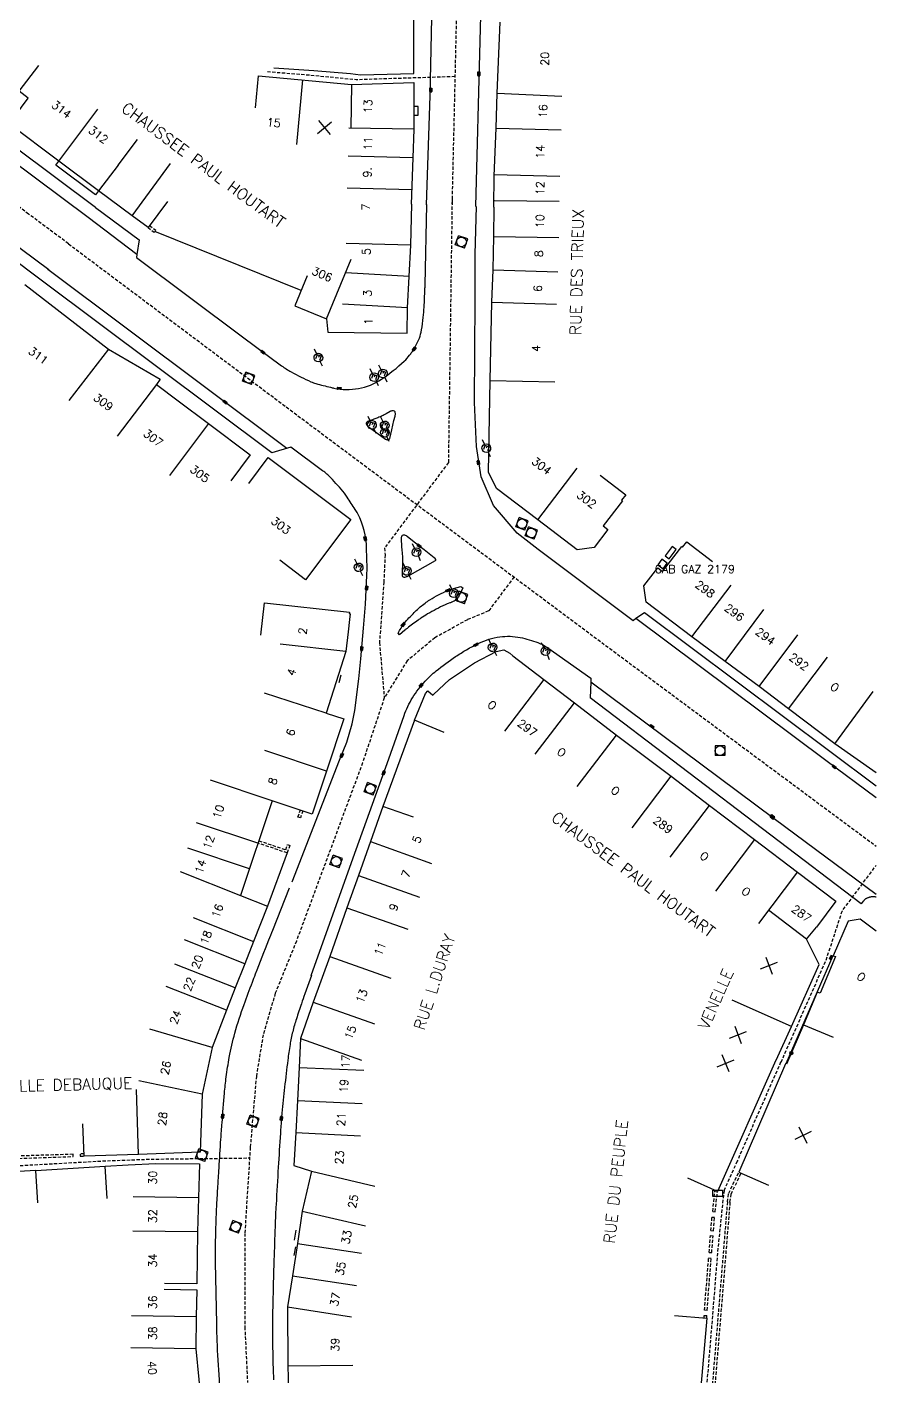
# Model space of a CAD drawing. Header units: millimetres. Extents: x 119599 to 135000, y 124063 to 131000.
# Drawn here: x 134869 to 135000, y 130596 to 130804.3 of the extents above; entities that cross this region are included whole.
import ezdxf
from ezdxf.enums import TextEntityAlignment as Align

# ---------------------------------------------------------------- set-up
doc = ezdxf.new("R2010")
doc.units = ezdxf.units.MM
doc.linetypes.add('DASHED', pattern=[0.75, 0.5, -0.25])
doc.layers.get('0').update_dxf_attribs({"linetype": 'CONTINUOUS'})
for name, color, linetype in [('W0001', 6, 'DASHED'), ('W0008', 7, 'CONTINUOUS'), ('W0100', 7, 'CONTINUOUS'), ('W0112', 1, 'DASHED'), ('W0322', 7, 'CONTINUOUS'), ('W0400', 7, 'CONTINUOUS'), ('W0420', 7, 'CONTINUOUS'), ('W0471', 7, 'CONTINUOUS'), ('W0984', 7, 'CONTINUOUS'), ('W0989', 7, 'CONTINUOUS'), ('W0991', 7, 'CONTINUOUS'), ('W1102', 7, 'CONTINUOUS'), ('W1471', 7, 'CONTINUOUS')]:
    doc.layers.add(name, color=color, linetype=linetype)
doc.styles.get("Standard").update_dxf_attribs({"font": 'romans.shx', "width": 0.85})

# ---------------------------------------------------------------- blocks, each defined once
blk = doc.blocks.new('t991o')
at = {"color": 0, "linetype": 'Continuous'}
for p, q in [((-1, 1), (1, -1)), ((-1, -1), (1, 1))]:
    blk.add_line(p, q, dxfattribs=at)
blk = doc.blocks.new('T400')
for p, q in [((-0.15, 0.3), (0.15, 0.3)), ((-0.15, -0.25), (-0.15, 0.3)), ((-0.15, 0.15), (0.15, 0.15)), ((-0.15, 0), (0.15, 0)), ((0.15, 0.3), (0.15, -0.25)), ((-0.15, -0.15), (0.15, -0.15)), ((-0.15, -0.25), (-0.15, -0.3)), ((-0.15, -0.3), (0.15, -0.3)), ((0.15, -0.3), (0.15, -0.25))]:
    blk.add_line(p, q)
blk = doc.blocks.new('T420')
for p, q in [((0.75, 0.75), (-0.75, 0.75)), ((-0.75, 0.75), (-0.75, -0.75)), ((0.75, 0.75), (0.75, -0.75)), ((0.75, -0.75), (-0.75, -0.75))]:
    blk.add_line(p, q)
blk.add_ellipse((0, 0), major_axis=(-0.53, 0.53), ratio=1, start_param=3.926991, end_param=10.210176)
blk = doc.blocks.new('T471')
for p, q in [((-0.333334, 0.333334), (-0.333334, -0.333334)), ((-0.333334, 0.333334), (0.333334, 0.333334)), ((-0.333334, 0), (0, 0)), ((0.500001, 0.500001), (1.000002, 1.000002)), ((-0.500001, -0.500001), (-1.000002, -1.000002)), ((-0.333334, -0.333334), (0.333334, -0.333334))]:
    blk.add_line(p, q)
blk.add_ellipse((0, 0), major_axis=(0.471405, 0.471405), ratio=1, start_param=5.4977871438, end_param=11.780972451)
blk = doc.blocks.new('t322o')
at = {"color": 0, "linetype": 'Continuous'}
for radius in [0.25, 0.15]:
    blk.add_circle((0, 0), radius, dxfattribs=at)
blk = doc.blocks.new('T1471')
at = {"color": 0, "linetype": 'Continuous', "flags": 128}
blk.add_lwpolyline([(-0.75, -0.5), (-0.75, 0.5), (0.75, 0.5), (0.75, -0.5), (-0.75, -0.5)], dxfattribs=at)

msp = doc.modelspace()

# ---------------------------------------------------------------- linework, layer by layer
at = {"layer": 'W0001'}
for points in [[(134875.41, 130770.82), (134869.25, 130775.41), (134815.66, 130815.5), (134770.69, 130848.74), (134740.11, 130872.06), (134710.02, 130893.85), (134681.28, 130915.52), (134659.89, 130931.41), (134644.11, 130943.03), (134629.02, 130954.02), (134614.69, 130964.33), (134600.53, 130974.2), (134588.55, 130982.42), (134577.92, 130989.68), (134559.15, 131000)], [(134934.6, 130778.06), (134934.02, 130737.04), (134924.18, 130723.86), (134924.26, 130722.81), (134924.06, 130718.6), (134923.39, 130709.25), (134924.13, 130700.71)], [(134944.14, 130719.37), (134940.22, 130714.13), (134936.95, 130712.79), (134931.94, 130709.99), (134927.67, 130706.45), (134924.13, 130700.71), (134920.78, 130690.69), (134910.57, 130663.17), (134907.32, 130655.11), (134905.44, 130648.72), (134904.39, 130642.33), (134903.45, 130631.34), (134902.61, 130618.05), (134902.61, 130603.6), (134903.03, 130595.01)], [(134985.29, 130644.48), (134978.58, 130629.18), (134976.55, 130624.71), (134975.6, 130615.76), (134974.64, 130603.82), (134973.75, 130593.15), (134972.61, 130578.86), (134971.92, 130565.53), (134973.23, 130559.55), (134972.93, 130554.01), (134972.7, 130540.46), (134972.35, 130521.7), (134972.05, 130506.38), (134973.87, 130496.73), (134970.85, 130488.9), (134970.66, 130481.05), (134971.76, 130475.18), (134972.36, 130472.01), (134970.93, 130469.47), (134969.13, 130468.22), (134964.74, 130464.34), (134961.38, 130461.35)]]:
    msp.add_lwpolyline(points, dxfattribs=at)
at = {"layer": 'W0001', "flags": 128}
for points in [[(134975.43, 131000), (134967.89, 130988.87), (134954.84, 130968.52), (134950.31, 130960.96), (134945.55, 130952.61), (134941.33, 130945.85), (134938.86, 130939.67), (134937.62, 130923.15), (134937.61, 130912.7), (134937.58, 130909.64), (134936.71, 130875.7), (134937.49, 130856.06), (134937.11, 130839.01), (134935.96, 130836.93), (134935.64, 130822.83), (134934.57, 130776.71)], [(134935.03, 130796.62), (134919.78, 130796.14), (134912.39, 130796.85), (134905.92, 130797.37)], [(134875.41, 130770.82), (134913.34, 130742.38), (134957.65, 130709.29), (135000, 130677.85)], [(134985.35, 130644.46), (134992.3, 130660.23), (134994.78, 130667.8), (135000, 130674.82)], [(134835.15, 130635.47), (134853.72, 130630.21), (134862.22, 130628.2), (134880.97, 130629.25), (134888.15, 130629.51), (134903.34, 130629.69)]]:
    msp.add_lwpolyline(points, dxfattribs=at)
at = {"layer": 'W0008', "flags": 128}
for points in [[(134938.27, 130776.58), (134939.61, 130827.66), (134940.31, 130859.04)], [(134932.1, 130837.02), (134931.14, 130793.65), (134930.61, 130776.85)], [(134928.68, 130790.7), (134929.35, 130790.69), (134929.36, 130792.01), (134928.68, 130792.01)], [(134885.97, 130769.19), (134878.42, 130774.86)], [(135000, 130687.11), (134964.26, 130713.83), (134962.96, 130712.95), (134962.53, 130712.62), (134947.85, 130723.64), (134944.65, 130726.14), (134940.96, 130730.41), (134939.07, 130734.83), (134938.34, 130739.55), (134938.07, 130746.34), (134938.14, 130762.17), (134938.17, 130769.23), (134938.36, 130776.57)], [(134872.23, 130766.9), (134909.11, 130739.29)], [(135000, 130685.3), (134992.27, 130691.06), (134962.96, 130712.95)], [(134917.16, 130703.11), (134917.5, 130704.27)], [(135000, 130670.34), (134984.29, 130682.02), (134955.98, 130703.16)], [(135000, 130669.96), (134999.99, 130669.96), (134999.88, 130669.98), (134999.78, 130669.99), (134999.67, 130670), (134999.61, 130670), (134999.55, 130670.01), (134999.48, 130670.01), (134999.42, 130670), (134999.36, 130670), (134999.3, 130669.99), (134999.23, 130669.98), (134999.17, 130669.97), (134999.1, 130669.96), (134999.02, 130669.94), (134998.94, 130669.92), (134998.87, 130669.89), (134998.79, 130669.87), (134998.72, 130669.84), (134998.64, 130669.81), (134998.57, 130669.78), (134998.51, 130669.75), (134998.44, 130669.71), (134998.39, 130669.67), (134998.33, 130669.63), (134998.25, 130669.56), (134998.18, 130669.49), (134998.11, 130669.41), (134998.04, 130669.33), (134997.73, 130668.92), (134955.9, 130700.73)], [(134928.78, 130697.29), (134923.93, 130683.97)], [(134909.16, 130676.79), (134906.12, 130668.55)], [(134993.33, 130660.87), (134986.1, 130644.22)], [(134910.29, 130617.02), (134910.55, 130618.53)], [(134910.25, 130614.64), (134910.46, 130615.97)]]:
    msp.add_lwpolyline(points, dxfattribs=at)
at = {"layer": 'W0008'}
for points in [[(134879.59, 130776.44), (134810.95, 130827.8), (134808.89, 130826.83)], [(134878.42, 130774.86), (134833.69, 130808.3)], [(134880.03, 130778.98), (134879.55, 130778.36), (134873.44, 130782.96), (134873.94, 130783.59)], [(134871.2, 130765.19), (134860.97, 130772.87), (134861.08, 130775.22)], [(134872.38, 130766.78), (134863.88, 130773.08)]]:
    msp.add_lwpolyline(points, dxfattribs=at)
for points in [[(134879.59, 130776.44), (134886.29, 130771.45), (134885.97, 130769.19), (134885.92, 130768.68), (134902.26, 130756.46), (134908.28, 130752, 0.033998), (134909.77, 130751.04, 0.017706), (134912.82, 130749.51, 0.040612), (134913.57, 130749.24, 0.009248), (134915.85, 130748.66, 0.006436), (134916.35, 130748.54, 0.202436), (134923.68, 130749.91, 0.042814), (134927.22, 130752.71, 0.048529), (134928.02, 130753.63, 0.004545), (134928.39, 130754.08, 0.040167), (134928.75, 130754.6, 0.03704), (134929.54, 130756.25, 0.051607), (134929.88, 130757.51, 0.013446), (134930.15, 130759.44, 0.016294), (134930.28, 130761.05, 0.001191), (134930.4, 130763.78, 0.004935), (134930.43, 130764.44), (134930.71, 130776.88)], [(134909.9, 130672.34), (134917.24, 130691.08), (134918.37, 130693.9), (134919.18, 130696.71), (134919.6, 130698.76), (134920.23, 130703.68), (134920.52, 130706.75), (134920.93, 130711.47), (134921.22, 130715.18), (134921.43, 130719.61), (134921.49, 130720.72), (134921.41, 130723.81, 0.108598), (134920.05, 130729.13, 0.069528), (134919.62, 130729.81, 0.007984), (134918.42, 130731.68, 0.023196), (134917.97, 130732.3, 0.021499), (134915.86, 130734.7, 0.041887), (134914.62, 130735.79), (134909.71, 130739.44), (134906.79, 130738.55), (134871.2, 130765.19)], [(134898.78, 130593.95, -0.003468), (134898.42, 130599.98, -0.008216), (134898.32, 130602.53, -0.000681), (134898.07, 130615.14, -0.010285), (134898.08, 130615.98, -0.002969), (134898.19, 130619.98, -0.004858), (134898.3, 130622.43, -0.000487), (134898.46, 130625.32, -0.001132), (134898.53, 130626.56, -0.000947), (134898.63, 130628.12, -0.00033), (134898.92, 130632.58, -0.002733), (134899.1, 130635.1, -0.001494), (134899.47, 130639.69, -0.013081), (134899.74, 130642.19, -0.010702), (134900.22, 130645.22, -0.023592), (134901.08, 130648.98, -0.019723), (134902.5, 130653.37, -0.00148), (134903.78, 130656.84, -0.0041), (134904.26, 130658.09, -0.000219), (134906.33, 130663.37, -0.000784), (134906.91, 130664.85), (134909.5, 130671.38)], [(134912.9, 130657.86), (134911.87, 130655.01, 0.004781), (134911.34, 130653.5, 0.003138), (134910.57, 130651.17, 0.018552), (134910, 130649.18, 0.018839), (134909.59, 130647.19, 0.009238), (134909.24, 130644.8, 0.005297), (134908.75, 130640.62, 0.001272), (134908.33, 130636.62, 0.006183), (134908.26, 130635.8, 0.003019), (134908.1, 130633.51, 0.001317), (134907.77, 130628.25, 0.000737), (134907.44, 130622.51, 0.002647), (134907.35, 130620.91, 0.002658), (134907.28, 130619.08, 0.000949), (134907.11, 130613.94, 0.001221), (134907.02, 130611.1, 0.0009), (134906.93, 130607.25, 0.006212), (134906.88, 130602.6, 0.006398), (134906.95, 130598.08, 0.004547), (134907.04, 130595.42, 0.003509)]]:
    msp.add_lwpolyline(points, format="xyb", dxfattribs=at)
at = {"layer": 'W0008', "flags": 128}
for points in [[(134925.63, 130743.55), (134925.8, 130744.21, 0.046449), (134925.84, 130744.47, 0.043333), (134925.83, 130744.74, 0.210054), (134925.69, 130744.98, 0.205152), (134925.41, 130745.05, 0.034272), (134925.17, 130744.99, 0.050805), (134925.02, 130744.92), (134924.44, 130744.58, -0.019113), (134923.97, 130744.33, -0.013939), (134923.31, 130744.04, -0.006972), (134922.65, 130743.78, -0.009863), (134922.17, 130743.61), (134921.69, 130743.44, 0.080408), (134921.53, 130743.36, 0.07392), (134921.4, 130743.23, 0.174619), (134921.35, 130743.05, 0.142247), (134921.43, 130742.83, 0.026886), (134921.55, 130742.67, 0.055147), (134921.63, 130742.61), (134924.34, 130740.68, 0.079161), (134924.53, 130740.59, 0.091923), (134924.71, 130740.57, 0.157995), (134924.87, 130740.63, 0.161078), (134924.97, 130740.78), (134925.29, 130742.12)], [(134928.73, 130724.75), (134927.65, 130725.64, 0.0628), (134927.43, 130725.78, 0.061275), (134927.17, 130725.86, 0.195357), (134926.91, 130725.81, 0.202621), (134926.77, 130725.6, 0.025616), (134926.74, 130725.36, 0.036742), (134926.73, 130725.2), (134926.79, 130724.16, 0.013649), (134926.88, 130723.2, -0.018062), (134926.93, 130722.48, -0.014011), (134926.94, 130721.94, -0.006004), (134926.91, 130720.68, -0.00258), (134926.89, 130720.39, 0.001973), (134926.88, 130720.02, 0.015334), (134926.88, 130719.82, 0.014035), (134926.89, 130719.6, 0.242388), (134927.02, 130719.39, 0.199295), (134927.31, 130719.35, 0.031555), (134927.57, 130719.43, 0.036072), (134927.79, 130719.53), (134932.01, 130721.91, 0.367664), (134932.06, 130722.06, 0.139755), (134931.84, 130722.36), (134930.26, 130723.59)], [(134934.26, 130715.37), (134933.97, 130715.28, 0.028406), (134933.51, 130715.09, 0.009382), (134932.15, 130714.41, 0.012072), (134930.82, 130713.67, 0.014695), (134929.77, 130713.01, 0.011886), (134929.35, 130712.72, 0.002831), (134927.66, 130711.45, 0.01549), (134927.3, 130711.16), (134926.5, 130710.46), (134926.25, 130710.73, -0.023637), (134927.22, 130712.21, -0.037906), (134927.94, 130713.06, -0.00576), (134929.24, 130714.36, -0.01775), (134929.69, 130714.76, -0.02753), (134931.17, 130715.87, -0.032751), (134932.52, 130716.65, -0.015615), (134933.99, 130717.33, -0.029853), (134934.8, 130717.61), (134935.94, 130717.93), (134936.23, 130717.73), (134935.62, 130716.41, -0.024891), (134935.49, 130716.16, -0.031884), (134935.37, 130715.98, -0.074542), (134935.2, 130715.82, -0.050135), (134934.91, 130715.66, -0.000269), (134934.78, 130715.6, -0.000158), (134934.56, 130715.5, -0.000668), (134934.45, 130715.46, -0.000378)]]:
    msp.add_lwpolyline(points, format="xyb", close=True, dxfattribs=at)
msp.add_lwpolyline([(134912.86, 130657.86), (134919.33, 130676.02), (134924.82, 130691.31), (134927.19, 130697.98, -0.052212), (134928.5, 130700.74, -0.049593), (134930.45, 130703.31, -0.036007), (134932.13, 130704.88, -0.022291), (134935.13, 130707.09, -0.017044), (134936.84, 130708.16, -0.016305), (134938.7, 130709.15, -0.079892), (134941.95, 130710.14, -0.085626), (134945.12, 130710.04, -0.03958), (134947.83, 130709.25, -0.063516), (134949.38, 130708.43), (134955.98, 130703.76), (134955.98, 130703.16), (134955.9, 130700.73)], format="xyb", dxfattribs=at)
at = {"layer": 'W0100', "flags": 128}
for points in [[(134907.09, 130797.98), (134913.25, 130797.57), (134918.9, 130797.09), (134920.47, 130796.88), (134928.68, 130797.12), (134928.7, 130813.83), (134928.68, 130817.16), (134928.68, 130820.34), (134928.74, 130824.22), (134928.79, 130828.32), (134928.81, 130831.72), (134928.85, 130835.4), (134928.89, 130839.23), (134929.01, 130839.23), (134929.08, 130844.41), (134923.94, 130844.46)], [(134941.02, 130776.48), (134941.07, 130781.29), (134941.41, 130788.68), (134941.55, 130794.05), (134942.03, 130805.01)], [(134904.27, 130791.79), (134904.74, 130796.77), (134919.09, 130795.41), (134928.7, 130795.72), (134928.67, 130788.49), (134928.56, 130784.11), (134928.28, 130776.93)], [(134890.67, 130777.34), (134887.69, 130773.33), (134887.69, 130773.33), (134885.23, 130775.16), (134885.23, 130775.16), (134880.03, 130778.98)], [(134903.23, 130733.81), (134906.23, 130737.81), (134918.97, 130728.28), (134912, 130718.96), (134907.99, 130721.96)], [(134928.65, 130682.3), (134923.93, 130683.97), (134922, 130678.52), (134920.14, 130673.3), (134918.35, 130668.32), (134915.73, 130660.78), (134913.17, 130653.75), (134911.18, 130648.11), (134910.99, 130643.66), (134910.74, 130638.57), (134910.48, 130633.64), (134910.19, 130628.53), (134912.92, 130627.64), (134911.48, 130621.5), (134910.72, 130616.5), (134909.96, 130611.5), (134909.19, 130606.71), (134909.27, 130597.59), (134909.5, 130588.35)], [(135000, 130664.69), (134997.55, 130666.53), (134995.73, 130666.25), (134993.4, 130660.92), (134993.74, 130660.8), (134991.36, 130655.12), (134990.91, 130655.31), (134988.79, 130650.25), (134993.4, 130648.32)], [(134984.62, 130644.79), (134986.95, 130649.98), (134991.24, 130659.54), (134989.29, 130663.45), (134990.8, 130665.33)]]:
    msp.add_lwpolyline(points, dxfattribs=at)
at = {"layer": 'W0100'}
for points in [[(134883.05, 130782.96), (134880.03, 130778.98), (134873.94, 130783.59), (134866.27, 130789.32), (134869.2, 130793.3), (134867.78, 130794.39), (134870.83, 130798.35)], [(134912.22, 130765.86), (134910.32, 130761.24), (134915.23, 130759.21), (134915.42, 130757.16), (134927.68, 130757.02), (134927.7, 130760.94), (134927.96, 130765.79), (134928.24, 130770.63), (134928.37, 130776.93)], [(134957.44, 130735.12), (134961.4, 130732.07), (134960.75, 130731.22), (134960.87, 130731.13), (134957.91, 130727.29), (134958.64, 130726.73), (134956.49, 130723.94), (134956.49, 130723.94), (134953.88, 130723.56), (134947.84, 130728.21), (134941.42, 130733.04), (134940.2, 130735.56), (134940.46, 130749.69), (134940.72, 130761.8), (134940.93, 130766.82), (134941.05, 130771.97), (134941.11, 130776.48)], [(134868.69, 130764.55), (134875.25, 130759.46), (134881.58, 130754.54), (134889.54, 130749.92), (134888.97, 130749.08), (134892.32, 130746.55), (134896.99, 130743.08), (134903.45, 130738.24), (134900.46, 130734.23)], [(135000, 130689.15), (134993.64, 130693.64), (134986.49, 130699.03), (134981.96, 130702.45), (134976.72, 130706.34), (134971.59, 130710.16), (134964.54, 130715.5), (134964.16, 130718.04), (134966.32, 130720.81), (134966.32, 130720.81), (134967.04, 130720.25), (134970.03, 130724.08), (134970.14, 130723.98), (134970.8, 130724.83), (134974.75, 130721.75)], [(134905.1, 130710.41), (134905.65, 130715.38), (134918.77, 130713.93), (134918.77, 130713.93), (134918.7, 130713.74), (134918.85, 130713.69), (134918.76, 130712.84), (134918.54, 130710.89), (134918.21, 130707.89), (134915.14, 130698.38), (134917.9, 130697.5), (134915.21, 130689.41), (134913, 130682.77), (134906.81, 130684.83), (134901.94, 130670.21), (134906.12, 130668.55), (134903.96, 130663.12), (134902.61, 130659.68), (134901.12, 130655.96), (134899.79, 130652.53), (134897.56, 130646.74), (134896.04, 130639.55), (134895.7, 130630.56), (134886.23, 130630.24), (134877.8, 130629.97), (134877.64, 130634.97)], [(134933.39, 130695.35), (134928.78, 130697.29), (134930.5, 130701.38), (134930.85, 130701.78), (134931.6, 130701.14), (134931.73, 130701.26), (134934.19, 130703.54), (134938.06, 130706.14), (134941.39, 130707.88), (134942.6, 130708.13), (134943.5, 130707.62), (134943.98, 130707.2), (134948.73, 130703.55), (134953.47, 130699.95), (134959.94, 130694.98), (134968.4, 130688.61), (134974.29, 130684.11), (134981.27, 130678.85), (134987.88, 130673.82), (134993.82, 130669.32), (134990.8, 130665.33)], [(134984.57, 130644.81), (134975.53, 130624.53), (134970.96, 130626.57)], [(134986.06, 130644.24), (134978.82, 130627.48), (134983.41, 130625.49)], [(134870.66, 130622.76), (134870.38, 130627.76), (134862.38, 130627.31), (134862.1, 130626.26), (134857.71, 130627.48), (134853.5, 130628.67), (134853.65, 130629.17), (134847.62, 130630.99), (134841.71, 130632.77), (134834.95, 130634.83), (134829.92, 130634.64)], [(134881.38, 130623.43), (134881.08, 130628.42), (134884.59, 130628.62), (134888.89, 130628.84), (134895.62, 130628.79), (134895.46, 130623.53), (134895.32, 130618.27), (134895.21, 130610.26), (134890.21, 130610.33)], [(134890.19, 130609.42), (134895.19, 130609.35), (134895.13, 130605.15), (134895.04, 130600.23), (134895.51, 130595.5), (134895.97, 130590.83), (134896.49, 130585.33), (134897.43, 130575.64), (134898.43, 130564.67), (134898.98, 130558.12), (134899.6, 130551.36), (134903.47, 130551.93), (134904.87, 130547.5), (134906.44, 130542.56), (134909.27, 130533.56), (134910.6, 130529.14), (134911.95, 130524.7), (134905.46, 130522.87), (134907.33, 130517.62), (134909.74, 130518.48), (134911.36, 130513.93), (134906.65, 130512.25)], [(134968.9, 130605.37), (134973.88, 130604.94), (134972.87, 130593.15), (134971.89, 130593.01), (134971.54, 130588.22), (134971.13, 130578.67), (134966.14, 130578.88)]]:
    msp.add_lwpolyline(points, dxfattribs=at)
at = {"layer": 'W0100', "flags": 128}
msp.add_lwpolyline([(134968.55, 130724.1), (134967.47, 130722.66), (134968.11, 130722.18), (134969.19, 130723.63)], close=True, dxfattribs=at)
at = {"layer": 'W0100'}
msp.add_lwpolyline([(134966.95, 130722.13), (134966.32, 130721.27), (134967.15, 130720.66), (134967.78, 130721.52)], close=True, dxfattribs=at)
at = {"layer": 'W0112'}
for p, q in [((134974.8, 130621.43), (134975.13, 130624.57)), ((134975.53, 130624.53), (134975.13, 130624.57)), ((134975.2, 130621.39), (134975.53, 130624.53)), ((134974.8, 130621.43), (134975.2, 130621.39)), ((134974.53, 130618.48), (134974.69, 130620.51)), ((134975.09, 130620.48), (134974.69, 130620.51)), ((134974.93, 130618.45), (134975.09, 130620.48)), ((134974.26, 130615.1), (134974.46, 130617.71)), ((134974.46, 130617.71), (134974.86, 130617.68)), ((134974.53, 130618.48), (134974.93, 130618.45)), ((134974.65, 130615.07), (134974.86, 130617.68)), ((134974.26, 130615.1), (134974.65, 130615.07)), ((134973.54, 130606.18), (134974.18, 130614.26)), ((134973.94, 130606.15), (134974.58, 130614.23)), ((134974.18, 130614.26), (134974.58, 130614.23)), ((134973.94, 130606.15), (134973.54, 130606.18)), ((134973.48, 130605.38), (134973.88, 130605.38)), ((134973.48, 130604.98), (134973.48, 130605.38)), ((134973.88, 130604.94), (134973.88, 130605.38))]:
    msp.add_line(p, q, dxfattribs=at)
at = {"layer": 'W0112', "flags": 128}
msp.add_lwpolyline([(134887.69, 130773.33), (134888.64, 130772.59), (134888.86, 130772.87), (134887.9, 130773.6)], dxfattribs=at)
at = {"layer": 'W0112'}
for points in [[(134911.57, 130683.28), (134911.18, 130682.18), (134910.81, 130682.32), (134911.19, 130683.42)], [(134904.76, 130678.67), (134908.92, 130677.28), (134909.2, 130678.08), (134909.57, 130677.94), (134909.16, 130676.78), (134904.63, 130678.29)], [(134864.77, 130629.53), (134876.13, 130629.91), (134876.12, 130630.26), (134864.86, 130629.89)], [(134877.79, 130630.32), (134877.19, 130630.3), (134877.2, 130629.95), (134877.8, 130629.97)], [(134977.07, 130622.9), (134977.27, 130624.24), (134978.82, 130627.48)], [(134977.47, 130622.87), (134977.65, 130624.12), (134979.18, 130627.3)], [(134977.07, 130622.9), (134973.16, 130575.34)], [(134977.47, 130622.87), (134973.56, 130575.3)]]:
    msp.add_lwpolyline(points, dxfattribs=at)
at = {"layer": 'W0322', "flags": 128}
for points in [[(134911.29, 130763.59), (134888.74, 130772.72)], [(134988.79, 130650.25), (134986.21, 130644.17)], [(134870.38, 130627.76), (134881.08, 130628.42)]]:
    msp.add_lwpolyline(points, dxfattribs=at)
at = {"layer": 'W1102', "flags": 128}
for points in [[(134911.53, 130796.13), (134910.58, 130786.17)], [(134919.09, 130795.41), (134918.96, 130788.68)], [(134941.55, 130794.05), (134951.54, 130793.62)], [(134928.67, 130788.49), (134918.65, 130788.69)], [(134941.41, 130788.68), (134951.4, 130788.4)], [(134883.05, 130782.96), (134886.03, 130786.92)], [(134885.23, 130775.16), (134891.15, 130783.21)], [(134928.56, 130784.11), (134918.57, 130784.35)], [(134941.08, 130781.53), (134951.2, 130781.25)], [(134918.42, 130779.44), (134928.36, 130779.19)], [(134941.12, 130777.49), (134951.12, 130777.38)], [(134928.24, 130770.63), (134918.24, 130770.84)], [(134941.05, 130771.97), (134951.05, 130771.79)], [(134915.23, 130759.21), (134919.04, 130768.46)], [(134940.93, 130766.82), (134950.92, 130766.48)], [(134927.96, 130765.79), (134918.18, 130766.36)], [(134927.7, 130760.94), (134917.69, 130761.52)], [(134940.72, 130761.8), (134950.71, 130761.48)], [(134881.58, 130754.54), (134875.44, 130746.64)], [(134888.97, 130749.08), (134882.94, 130741.1)], [(134940.46, 130749.69), (134950.46, 130749.49)], [(134896.99, 130743.08), (134891, 130735.07)], [(134947.84, 130728.21), (134953.89, 130736.17)], [(134971.59, 130710.16), (134977.63, 130718.13)], [(134976.72, 130706.34), (134982.68, 130714.36)], [(134981.96, 130702.45), (134987.95, 130710.46)], [(134918.21, 130707.89), (134908.07, 130709.01)], [(134986.49, 130699.03), (134992.51, 130707.01)], [(134948.73, 130703.55), (134942.68, 130695.59)], [(134915.14, 130698.38), (134905.63, 130701.45)], [(134947.39, 130692.01), (134953.47, 130699.95)], [(134993.64, 130693.64), (134999.54, 130701.72)], [(134953.88, 130687.02), (134959.94, 130694.98)], [(134915.21, 130689.41), (134905.72, 130692.57)], [(134906.81, 130684.83), (134897.32, 130687.99)], [(134962.36, 130680.64), (134968.4, 130688.61)], [(134968.24, 130676.14), (134974.29, 130684.11)], [(134904.63, 130678.29), (134895.14, 130681.44)], [(134903.32, 130674.35), (134893.83, 130677.5)], [(134922, 130678.52), (134931.42, 130675.17)], [(134981.27, 130678.85), (134975.23, 130670.87)], [(134892.65, 130673.91), (134901.94, 130670.21)], [(134920.14, 130673.3), (134929.55, 130669.93)], [(134987.9, 130673.87), (134981.86, 130665.9)], [(134894.66, 130666.8), (134903.96, 130663.12)], [(134918.35, 130668.32), (134927.78, 130664.99)], [(134989.29, 130663.45), (134983.39, 130667.92)], [(134902.61, 130659.68), (134893.31, 130663.37)], [(134915.73, 130660.78), (134925.15, 130657.43)], [(134901.12, 130655.96), (134891.82, 130659.62)], [(134899.79, 130652.53), (134890.47, 130656.14)], [(134986.95, 130649.98), (134977.83, 130654.07)], [(134913.17, 130653.75), (134922.6, 130650.42)], [(134897.56, 130646.74), (134887.94, 130649.59)], [(134911.18, 130648.11), (134920.61, 130644.78)], [(134910.99, 130643.66), (134920.98, 130643.24)], [(134896.04, 130639.55), (134886.26, 130641.62)], [(134886.23, 130630.24), (134885.91, 130640.24)], [(134910.74, 130638.57), (134920.73, 130638.08)], [(134910.48, 130633.64), (134920.46, 130633.1)], [(134912.92, 130627.64), (134922.66, 130625.34)], [(134895.46, 130623.53), (134885.39, 130623.67)], [(134911.48, 130621.5), (134921.21, 130619.2)], [(134895.32, 130618.27), (134885.32, 130618.41)], [(134910.72, 130616.5), (134920.6, 130614.99)], [(134909.96, 130611.5), (134919.84, 130610)], [(134909.19, 130606.71), (134919.07, 130605.14)], [(134895.13, 130605.15), (134885.13, 130605.32)], [(134895.04, 130600.23), (134885.05, 130600.38)], [(134909.27, 130597.59), (134919.27, 130597.68)]]:
    msp.add_lwpolyline(points, dxfattribs=at)
at = {"layer": 'W1102'}
msp.add_lwpolyline([(134873.94, 130783.59), (134879.94, 130791.58)], dxfattribs=at)

# ---------------------------------------------------------------- block references
at = {"layer": 'W0322', "rotation": 246.9753780597327}
msp.add_blockref('t322o', (134986.93, 130645.88), dxfattribs=at)
at = {"layer": 'W0400'}
for p, rotation in [((134938.73, 130797.05), 358.6477665796386), ((134931.31, 130794.57), 359.1331517495622), ((134905.39, 130754.09), 232.8143086901637), ((134928.75, 130754.6), 320.9889314791568), ((134917.16, 130748.49), 266.4486535866354), ((134899.56, 130746.4), 53.29997527143298), ((134938.66, 130737.02), 187.3364980050693), ((134921.19, 130725.31), 8.4028962268758), ((134929.51, 130724.18), 233.5776194528011), ((134921.4, 130717.7), 355.9405725128697), ((134933.97, 130717.3), 110.308439022376), ((134927.02, 130712.01), 138.8817922947488), ((134920.66, 130708.32), 355.0045257559027), ((134938.29, 130708.92), 118.4574373475454), ((134929.81, 130702.64), 136.4792756769117), ((134965.43, 130696.32), 53.2054351160832), ((134917.57, 130691.86), 336.7786512331805), ((134924.03, 130689.11), 160.1529122915308), ((134993.54, 130690.08), 232.0549023651254), ((134984, 130682.22), 53.09570257101476), ((134984.06, 130682.39), 53.17964308048792), ((134993.06, 130660.63), 156.5339251989446), ((134899.18, 130636.14), 355.8410408793323), ((134908.26, 130635.8), 174.1803613815787)]:
    msp.add_blockref('T400', p, dxfattribs=dict(at, rotation=rotation))
at = {"layer": 'W0420'}
for p, rotation in [((134936.05, 130771.11), 250.0372257138646), ((134903.21, 130750.05), 250.0372257138646), ((134945.38, 130727.59), 250.0372257138646), ((134946.82, 130726.17), 250.0372257138646), ((134936.06, 130716.22), 250.0372257138646), ((134921.98, 130686.68), 250.0372257138646), ((134916.71, 130675.46), 250.0372257138646), ((134903.89, 130635.34), 250.0372257138646), ((134895.99, 130630.13), 250.0372257138646), ((134901.21, 130619.06), 250.0372257138618)]:
    msp.add_blockref('T420', p, dxfattribs=dict(at, rotation=rotation))
msp.add_blockref('T420', (134975.92, 130692.55), dxfattribs=at)
at = {"layer": 'W0471'}
for p, rotation in [((134913.96, 130753.25), 250.0372257138646), ((134923.91, 130750.8), 250.0372257138646), ((134922.57, 130750.23), 250.0372257138646), ((134922.23, 130742.87), 250.0372257138646), ((134924.2, 130742.79), 250.0372257138646), ((134924.23, 130741.65), 250.0372257138646), ((134939.87, 130739.27), 250.0372257138646), ((134929.09, 130723.21), 250.0372257138646), ((134920.17, 130720.87), 250.0372257138618), ((134927.61, 130720.31), 250.0372257138646), ((134934.85, 130716.88), 250.0372257138646), ((134940.84, 130708.52), 250.0372257138646), ((134948.99, 130707.94), 250.0372257138646)]:
    msp.add_blockref('T471', p, dxfattribs=dict(at, rotation=rotation))
at = {"layer": 'W0991'}
for p, rotation in [((134914.92, 130788.77), 84.59351664317317), ((134983.5, 130659.39), 335.8455468203396), ((134978.7, 130648.69), 335.8729863430415), ((134976.79, 130644.31), 67.90867885118799), ((134988.78, 130633.19), 71.06939476731588)]:
    msp.add_blockref('t991o', p, dxfattribs=dict(at, rotation=rotation))
at = {"layer": 'W1471'}
msp.add_blockref('T1471', (134975.59, 130624.22), dxfattribs=at)

# ---------------------------------------------------------------- texts
at = {"layer": 'W0984'}
msp.add_text('CAB GAZ 2179', height=1.25, dxfattribs=at).set_placement((134972.04, 130720.6), align=Align.MIDDLE)
at = {"layer": 'W0989'}
for s, rotation, p in [('CHAUSSEE PAUL HOUTART', 323.37, (134896.23, 130782.98)), ('RUE DES TRIEUX', 88.74, (134953.84, 130766.45)), ('CHAUSSEE PAUL HOUTART', 323.37, (134962.55, 130673.47)), ('RUE L.DURAY', 71.73, (134931.87, 130656.85)), ('VENELLE', 66.2127, (134975.27, 130654.23)), ('RUELLE DEBAUQUE', 1.44, (134874.19, 130640.9)), ('RUE DU PEUPLE', 83.9322, (134959.84, 130626.03))]:
    msp.add_text(s, height=1.75, rotation=rotation, dxfattribs=at).set_placement(p, align=Align.MIDDLE)
at = {"layer": 'W0991'}
for s, rotation, p in [('20', 88.6518, (134948.9, 130799.38)), ('314', 323, (134874.33, 130791.56)), ('13', 88.8908, (134921.62, 130792.05)), ('16', 88.6518, (134948.62, 130791.29)), ('15', 354.5935, (134907.08, 130789.52)), ('312', 323, (134880.03, 130787.65)), ('11', 88.8908, (134921.62, 130786.3)), ('14', 88.6518, (134948.2, 130785.01)), ('9.', 88.8908, (134921.52, 130781.85)), ('12', 88.6518, (134948.17, 130779.41)), ('7', 88.74, (134921.28, 130776.49)), ('10', 88.74, (134948.15, 130774.31)), ('5', 88.74, (134921.36, 130769.62)), ('8', 88.74, (134947.98, 130769.29)), ('306', 336.24, (134914.54, 130766.11)), ('3', 88.74, (134921.53, 130763.18)), ('6', 88.74, (134947.82, 130763.93)), ('1', 88.74, (134921.69, 130758.83)), ('311', 323.37, (134870.74, 130753.55)), ('4', 88.74, (134947.57, 130754.65)), ('309', 323.37, (134880.79, 130746.36)), ('307', 323.37, (134888.49, 130740.83)), ('304', 323.37, (134948.4, 130736.53)), ('305', 323.37, (134895.69, 130735.31)), ('302', 323.37, (134955.35, 130731.34)), ('303', 323.37, (134908.18, 130727.32)), ('298', 323.37, (134973.63, 130717.5)), ('296', 323.37, (134978.15, 130713.9)), ('2', 83.79, (134911.54, 130711.04)), ('294', 323.37, (134982.93, 130710.22)), ('292', 323.37, (134988.12, 130706.29)), ('4', 71.55, (134909.86, 130704.68)), ('O', 323.37, (134993.64, 130702.36)), ('O', 323.37, (134940.77, 130699.59)), ('6', 71.55, (134909.69, 130695.39)), ('297', 323.37, (134946.21, 130696.08)), ('O', 323.37, (134951.49, 130692.31)), ('8', 71.55, (134906.93, 130687.86)), ('O', 323.37, (134959.78, 130686.37)), ('10', 71.55, (134898.54, 130683.14)), ('289', 323.37, (134967.14, 130681.1)), ('12', 71.55, (134897.04, 130678.45)), ('5', 68.94, (134929.19, 130678.87)), ('14', 71.55, (134895.78, 130674.69)), ('O', 323.37, (134973.51, 130676.24)), ('7', 68.94, (134927.51, 130673.52)), ('O', 323.37, (134979.95, 130670.8)), ('16', 68.94, (134898.38, 130667.83)), ('9', 68.94, (134925.59, 130668.41)), ('287', 323.37, (134988.51, 130667.42)), ('18', 68.94, (134896.62, 130663.73)), ('11', 68.94, (134923.49, 130661.97)), ('20', 68.94, (134895.28, 130659.96)), ('O', 323.3206, (134997.73, 130657.65)), ('22', 68.94, (134894.02, 130656.53)), ('13', 68.94, (134920.65, 130654.69)), ('24', 68.94, (134891.93, 130651.43)), ('15', 68.94, (134918.89, 130649.08)), ('26', 78.12, (134890.41, 130643.61)), ('17', 86.4, (134918.17, 130644.58)), ('19', 86.4, (134917.89, 130640.82)), ('28', 83.43, (134889.91, 130635.75)), ('21', 86.4, (134917.47, 130635.63)), ('23', 86.4, (134917.22, 130629.77)), ('30', 90, (134888.4, 130626.65)), ('25', 78.93, (134919.32, 130622.99)), ('32', 90, (134888.4, 130620.71)), ('33', 78.93, (134918.31, 130617.47)), ('34', 90, (134888.4, 130613.85)), ('35', 78.93, (134917.39, 130612.62)), ('36', 90, (134888.4, 130607.4)), ('37', 78.93, (134916.55, 130607.85)), ('38', 90, (134888.4, 130602.63)), ('39', 90, (134916.54, 130600.86)), ('40', 274.5, (134888.32, 130597.27))]:
    msp.add_text(s, height=1.25, rotation=rotation, dxfattribs=at).set_placement(p, align=Align.MIDDLE)

doc.saveas('drawing.dxf')
